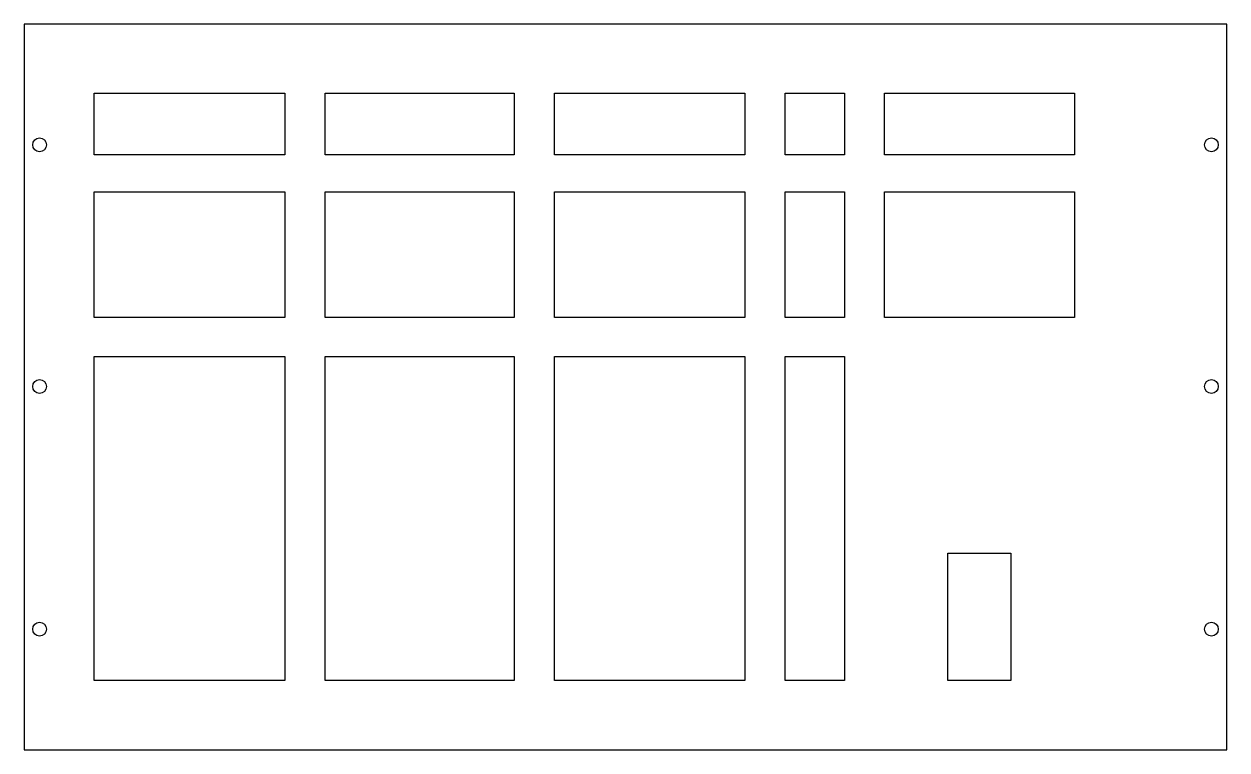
# Model space of a CAD drawing. Header units: millimetres. Extents: x 47 to 396, y -277 to -67.
import ezdxf

# ---------------------------------------------------------------- set-up
doc = ezdxf.new("R2010")
doc.units = ezdxf.units.MM
doc.layers.get('0').update_dxf_attribs({"linetype": 'CONTINUOUS'})

msp = doc.modelspace()

# ---------------------------------------------------------------- linework, layer by layer
for points in [[(395.61, -66.75), (46.99, -66.75), (46.99, -277.04), (395.61, -277.04)], [(395.61, -66.75), (46.99, -66.75), (46.99, -277.04), (395.61, -277.04)], [(122.58, -104.6), (67.29, -104.6), (67.29, -86.75), (122.58, -86.75)], [(122.58, -104.6), (67.29, -104.6), (67.29, -86.75), (122.58, -86.75)], [(189.06, -104.6), (134.25, -104.6), (134.25, -86.75), (189.06, -86.75)], [(189.06, -104.6), (134.25, -104.6), (134.25, -86.75), (189.06, -86.75)], [(255.86, -104.6), (200.73, -104.6), (200.73, -86.75), (255.86, -86.75)], [(255.86, -104.6), (200.73, -104.6), (200.73, -86.75), (255.86, -86.75)], [(267.53, -104.6), (267.53, -86.75), (284.72, -86.75), (284.72, -104.6)], [(267.53, -104.6), (267.53, -86.75), (284.72, -86.75), (284.72, -104.6)], [(351.43, -104.6), (296.39, -104.6), (296.39, -86.75), (351.43, -86.75)], [(351.43, -104.6), (296.39, -104.6), (296.39, -86.75), (351.43, -86.75)], [(122.58, -151.75), (67.29, -151.75), (67.29, -115.31), (122.58, -115.31)], [(122.58, -151.75), (67.29, -151.75), (67.29, -115.31), (122.58, -115.31)], [(189.06, -115.31), (189.06, -151.75), (134.25, -151.75), (134.25, -115.31)], [(189.06, -115.31), (189.06, -151.75), (134.25, -151.75), (134.25, -115.31)], [(255.86, -115.31), (255.86, -151.75), (200.73, -151.75), (200.73, -115.31)], [(255.86, -115.31), (255.86, -151.75), (200.73, -151.75), (200.73, -115.31)], [(267.53, -151.75), (267.53, -115.31), (284.72, -115.31), (284.72, -151.75)], [(267.53, -151.75), (267.53, -115.31), (284.72, -115.31), (284.72, -151.75)], [(351.43, -115.31), (351.43, -151.75), (296.39, -151.75), (296.39, -115.31)], [(351.43, -115.31), (351.43, -151.75), (296.39, -151.75), (296.39, -115.31)], [(122.58, -256.9), (67.29, -256.9), (67.29, -163.09), (122.58, -163.09)], [(122.58, -256.9), (67.29, -256.9), (67.29, -163.09), (122.58, -163.09)], [(189.06, -163.09), (189.06, -256.9), (134.25, -256.9), (134.25, -163.09)], [(189.06, -163.09), (189.06, -256.9), (134.25, -256.9), (134.25, -163.09)], [(255.86, -163.09), (255.86, -256.9), (200.73, -256.9), (200.73, -163.09)], [(255.86, -163.09), (255.86, -256.9), (200.73, -256.9), (200.73, -163.09)], [(284.72, -163.09), (284.72, -256.9), (267.53, -256.9), (267.53, -163.09)], [(284.72, -163.09), (284.72, -256.9), (267.53, -256.9), (267.53, -163.09)], [(314.69, -256.9), (314.69, -220), (333, -220), (333, -256.9)], [(314.69, -256.9), (314.69, -220), (333, -220), (333, -256.9)]]:
    msp.add_lwpolyline(points, close=True)
for centre in [(51.49, -101.75), (51.49, -101.75), (391.11, -101.75), (391.11, -101.75), (51.49, -171.75), (51.49, -171.75), (391.11, -171.75), (391.11, -171.75), (51.49, -242.04), (51.49, -242.04), (391.11, -242.04), (391.11, -242.04)]:
    msp.add_circle(centre, 2)

doc.saveas('drawing.dxf')
